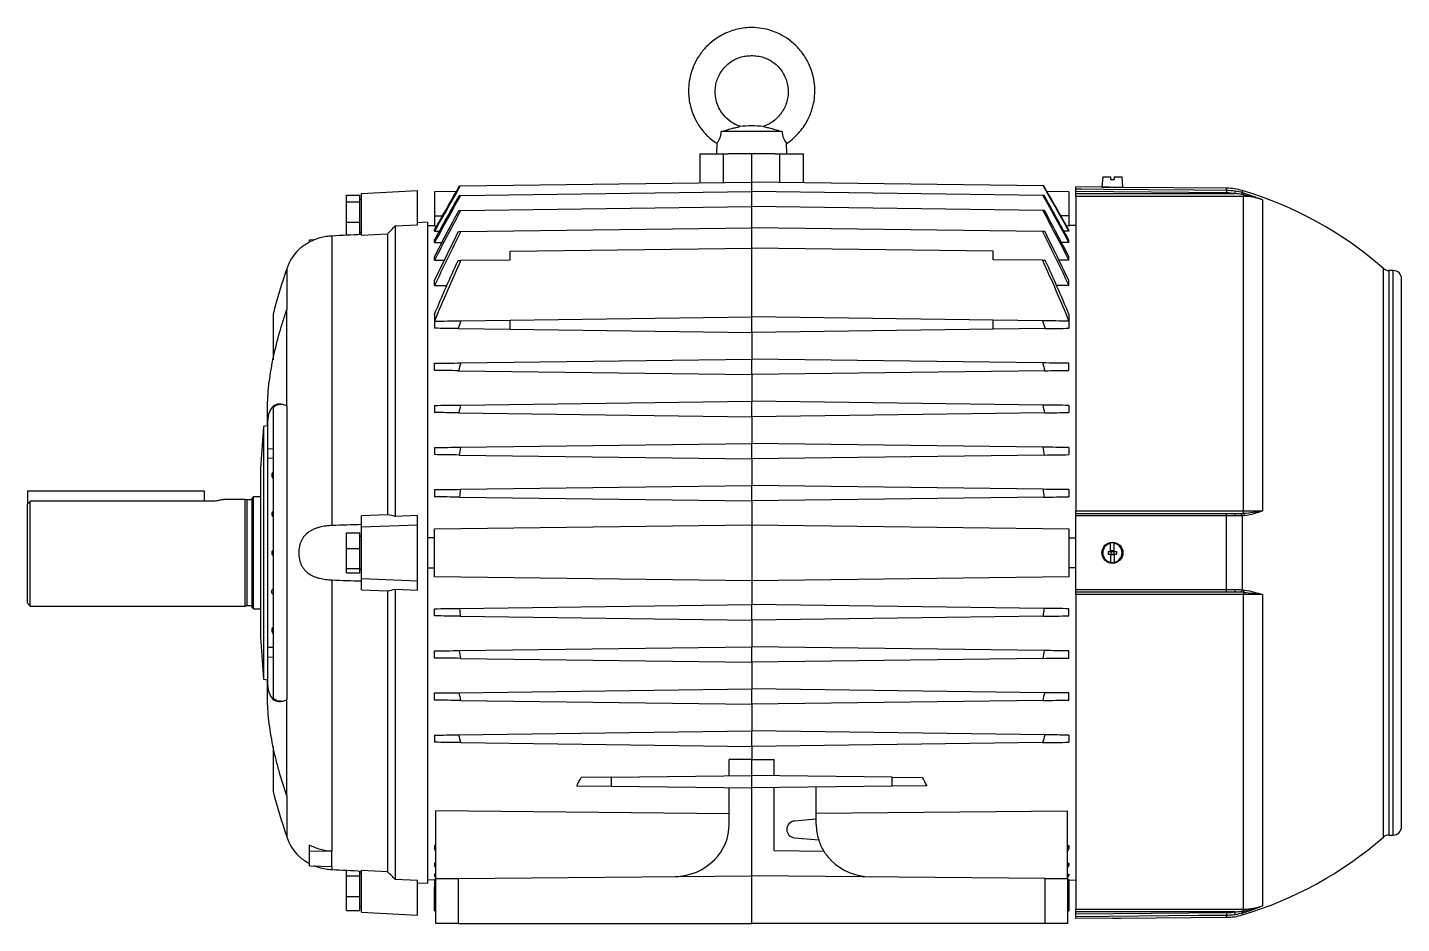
# Model space of a CAD drawing. Extents: x 49 to 1992, y 36 to 1202.
# Drawn here: x 48.9 to 538.5, y 460.3 to 779.4 of the extents above; entities that cross this region are included whole.
import ezdxf

# ---------------------------------------------------------------- set-up
doc = ezdxf.new("R2010")
doc.units = 0
doc.layers.get('0').update_dxf_attribs({"linetype": 'CONTINUOUS'})

msp = doc.modelspace()

# ---------------------------------------------------------------- linework, layer by layer
at = {"color": 7, "linetype": 'CONTINUOUS'}
for p, q in [((317.79, 742.35), (296.11, 742.35)), ((288.49, 734.35), (288.49, 724.08)), ((288.49, 734.35), (296.9, 734.35)), ((294.55, 738.12), (294.45, 734.35)), ((296.9, 734.35), (298.62, 734.35)), ((296.9, 724.19), (296.9, 734.35)), ((315.28, 734.35), (298.62, 734.35)), ((306.95, 724.32), (306.95, 734.35)), ((315.28, 734.35), (317, 734.35)), ((317, 734.35), (325.41, 734.35)), ((317, 724.19), (317, 734.35)), ((319.45, 734.35), (319.35, 738.08)), ((325.41, 724.08), (325.41, 734.35)), ((432.02, 726.25), (431.7, 722.55)), ((432.02, 726.25), (434.8, 726.25)), ((434.8, 726.25), (434.8, 725.25)), ((434.8, 725.25), (436.1, 725.25)), ((436.1, 726.25), (436.1, 725.25)), ((436.1, 726.25), (438.88, 726.25)), ((439.2, 722.55), (438.88, 726.25)), ((162.65, 719.69), (167.35, 719.69)), ((162.65, 717.36), (162.65, 719.69)), ((167.35, 717.36), (167.35, 719.69)), ((167.95, 720.3), (187.95, 721.35)), ((167.95, 705.46), (167.95, 720.3)), ((187.95, 709.09), (187.95, 721.35)), ((201.74, 720.97), (193.95, 720.87)), ((193.95, 720.87), (193.95, 712.35)), ((203.13, 722.96), (306.95, 724.32)), ((203.2, 719.59), (306.95, 720.94)), ((306.95, 720.94), (306.95, 724.32)), ((410.77, 722.96), (306.95, 724.32)), ((306.95, 715.62), (306.95, 720.94)), ((410.7, 719.59), (306.95, 720.94)), ((419.95, 720.87), (412.16, 720.97)), ((419.95, 720.87), (419.95, 712.35)), ((432.49, 722.51), (422.45, 722.6)), ((422.45, 721.94), (422.45, 722.6)), ((476.14, 720.47), (422.45, 720.94)), ((422.45, 720.22), (422.45, 720.94)), ((422.45, 720.22), (479.05, 720.22)), ((422.45, 719.23), (422.45, 720.22)), ((431.7, 722.55), (435.45, 722.55)), ((435.45, 722.55), (439.2, 722.55)), ((476.15, 722.13), (438.41, 722.46)), ((476.15, 721.47), (476.14, 720.47)), ((476.15, 721.47), (476.15, 722.13)), ((479.21, 721.2), (479.05, 720.22)), ((481.66, 721.3), (481.66, 720.63)), ((482.18, 719.82), (482.18, 719.23)), ((162.65, 710.02), (162.65, 717.36)), ((162.65, 717.36), (167.35, 717.36)), ((167.95, 718.15), (167.35, 718.15)), ((167.35, 710.02), (167.35, 717.36)), ((203.26, 714.27), (306.95, 715.62)), ((306.95, 708.08), (306.95, 715.62)), ((410.64, 714.27), (306.95, 715.62)), ((482.18, 719.23), (422.45, 719.23)), ((422.45, 719.23), (422.45, 607.23)), ((482.18, 607.23), (482.18, 719.23)), ((488.95, 718.04), (488.95, 607.24)), ((162.65, 705.51), (162.65, 710.02)), ((162.65, 710.02), (167.35, 710.02)), ((167.35, 705.75), (167.35, 710.02)), ((191.45, 710.03), (187.95, 709.85)), ((191.45, 710.03), (191.45, 474.66)), ((193.95, 712.35), (193.95, 708.68)), ((193.95, 712.35), (196.83, 712.35)), ((419.95, 712.35), (417.07, 712.35)), ((419.95, 712.35), (419.95, 708.68)), ((157.43, 705.25), (157.43, 602.03)), ((167.35, 706.55), (167.95, 706.55)), ((167.95, 705.46), (177.23, 705.9)), ((177.23, 705.9), (177.23, 605.9)), ((179.95, 708.71), (187.95, 709.09)), ((179.95, 708.71), (179.95, 605.3)), ((191.45, 708.83), (193.95, 708.87)), ((193.95, 708.68), (194.76, 708.7)), ((193.95, 706.81), (193.95, 707.28)), ((193.95, 706.81), (195.72, 706.84)), ((203.31, 706.72), (306.95, 708.08)), ((306.95, 700.83), (306.95, 708.08)), ((410.59, 706.72), (306.95, 708.08)), ((419.95, 706.81), (418.18, 706.84)), ((419.95, 708.68), (419.14, 708.7)), ((422.45, 708.83), (419.95, 708.87)), ((419.95, 706.81), (419.95, 707.28)), ((149.43, 703.82), (151.18, 703.87)), ((149.43, 703.05), (149.43, 703.82)), ((193.95, 702.81), (193.95, 703.64)), ((193.95, 702.81), (196.63, 702.85)), ((220.95, 699.71), (306.95, 700.83)), ((306.95, 676.3), (306.95, 700.83)), ((392.95, 699.71), (306.95, 700.83)), ((419.95, 702.81), (417.27, 702.85)), ((419.95, 702.81), (419.95, 703.64)), ((193.95, 696.53), (193.95, 697.77)), ((193.95, 696.53), (197.53, 696.57)), ((203.34, 696.48), (220.95, 696.71)), ((220.95, 696.71), (220.95, 699.71)), ((392.95, 696.71), (392.95, 699.71)), ((410.56, 696.48), (392.95, 696.71)), ((419.95, 696.53), (416.37, 696.57)), ((419.95, 696.53), (419.95, 697.77)), ((141.33, 693.48), (141.33, 678.93)), ((532, 491.1), (532, 693.59)), ((535.45, 692.85), (533.97, 692.85)), ((533.97, 692.85), (533.97, 491.85)), ((535.45, 491.85), (535.45, 692.85)), ((193.95, 687.5), (193.95, 689.25)), ((193.95, 687.5), (198.44, 687.56)), ((419.95, 687.5), (415.46, 687.56)), ((419.95, 687.5), (419.95, 689.25)), ((538.45, 494.85), (538.45, 689.85)), ((136.45, 677.35), (136.45, 661.04)), ((141.33, 644.61), (141.33, 678.93)), ((193.95, 677.31), (193.95, 674.84)), ((220.95, 675.17), (306.95, 676.3)), ((306.95, 670.8), (306.95, 676.3)), ((392.95, 675.17), (306.95, 676.3)), ((419.95, 677.31), (419.95, 674.84)), ((193.95, 674.82), (193.95, 672.28)), ((202.35, 672.17), (220.95, 671.92)), ((203.34, 674.94), (220.95, 675.17)), ((220.95, 671.92), (220.95, 675.17)), ((220.95, 671.92), (306.95, 670.8)), ((392.95, 671.92), (306.95, 670.8)), ((306.95, 670.8), (306.95, 661.3)), ((392.95, 671.92), (392.95, 675.17)), ((410.56, 674.94), (392.95, 675.17)), ((411.55, 672.17), (392.95, 671.92)), ((419.95, 674.82), (419.95, 672.28)), ((203.31, 659.94), (306.95, 661.3)), ((306.95, 655.8), (306.95, 661.3)), ((410.59, 659.94), (306.95, 661.3)), ((193.95, 657.28), (193.95, 659.82)), ((202.5, 657.16), (306.95, 655.8)), ((411.4, 657.16), (306.95, 655.8)), ((419.95, 657.28), (419.95, 659.82)), ((306.95, 655.8), (306.95, 646.3)), ((203.26, 644.94), (306.95, 646.3)), ((306.95, 640.8), (306.95, 646.3)), ((410.64, 644.94), (306.95, 646.3)), ((134.45, 637.94), (134.45, 643.71)), ((136.45, 644.14), (136.45, 540.55)), ((141.33, 644.61), (141.33, 540.09)), ((193.95, 644.82), (193.95, 642.28)), ((202.64, 642.16), (306.95, 640.8)), ((411.26, 642.16), (306.95, 640.8)), ((419.95, 644.82), (419.95, 642.28)), ((133, 637.35), (131.95, 622.35)), ((134.45, 637.6), (133, 637.35)), ((133, 637.35), (133, 547.35)), ((134.45, 637.94), (134.45, 629.52)), ((306.95, 640.8), (306.95, 631.3)), ((134.45, 629.52), (134.45, 625.99)), ((134.45, 629.52), (136.45, 629.4)), ((193.95, 629.82), (193.95, 627.28)), ((202.76, 627.16), (306.95, 625.8)), ((203.2, 629.94), (306.95, 631.3)), ((306.95, 625.8), (306.95, 631.3)), ((410.7, 629.94), (306.95, 631.3)), ((411.14, 627.16), (306.95, 625.8)), ((419.95, 629.82), (419.95, 627.28)), ((131.95, 622.35), (131.95, 562.35)), ((134.45, 625.99), (136.45, 626.11)), ((134.45, 625.99), (134.45, 558.71)), ((306.95, 625.8), (306.95, 616.3)), ((48.95, 614.35), (111.95, 614.35)), ((48.95, 614.35), (48.95, 609.64)), ((111.95, 614.35), (111.95, 610.68)), ((129.45, 612.32), (128.95, 611.82)), ((131.95, 612.32), (129.45, 612.32)), ((129.45, 572.37), (129.45, 612.32)), ((193.95, 614.82), (193.95, 612.28)), ((202.87, 612.16), (306.95, 610.8)), ((203.13, 614.94), (306.95, 616.3)), ((306.95, 610.8), (306.95, 616.3)), ((410.77, 614.94), (306.95, 616.3)), ((411.03, 612.16), (306.95, 610.8)), ((419.95, 614.82), (419.95, 612.28)), ((48.95, 574.35), (48.95, 609.64)), ((49.95, 573.35), (49.95, 610.68)), ((111.95, 610.68), (49.95, 610.68)), ((113.95, 610.68), (111.95, 610.68)), ((126.45, 611.35), (118.89, 611.35)), ((127.2, 611.15), (126.45, 611.35)), ((126.45, 573.35), (126.45, 611.35)), ((128.95, 611.15), (127.2, 611.15)), ((127.2, 573.55), (127.2, 611.15)), ((128.95, 572.87), (128.95, 611.82)), ((306.95, 610.8), (306.95, 602.35)), ((422.45, 607.23), (482.18, 607.23)), ((422.45, 606.35), (422.45, 607.23)), ((482.18, 606.43), (482.18, 607.23)), ((177.23, 605.9), (167.95, 605.52)), ((167.95, 601.54), (167.95, 605.52)), ((167.95, 601.54), (187.95, 602.35)), ((187.95, 605.63), (179.95, 605.3)), ((187.95, 602.35), (187.95, 605.63)), ((187.95, 582.35), (187.95, 602.35)), ((193.95, 600.87), (306.95, 602.35)), ((306.95, 602.35), (419.95, 600.87)), ((422.45, 606.35), (476.14, 606.35)), ((422.45, 579.25), (422.45, 605.45)), ((476.15, 579.25), (476.15, 605.45)), ((481.66, 605.52), (481.66, 579.17)), ((162.65, 599.48), (167.35, 599.48)), ((162.65, 593.9), (162.65, 599.48)), ((167.35, 593.9), (167.35, 599.48)), ((167.95, 598.15), (167.35, 598.15)), ((167.95, 583.15), (167.95, 601.54)), ((193.95, 597.66), (191.45, 597.67)), ((419.95, 597.66), (422.45, 597.67)), ((162.65, 593.9), (167.35, 593.9)), ((162.65, 586.76), (162.65, 593.9)), ((167.35, 586.76), (167.35, 593.9)), ((433.95, 592.85), (434.8, 592.85)), ((433.95, 592.85), (433.95, 591.85)), ((434.8, 595.71), (434.8, 595.8)), ((434.8, 592.85), (434.8, 595.71)), ((434.95, 592.85), (434.8, 592.85)), ((435.95, 593.05), (434.95, 593.05)), ((434.95, 593.05), (434.95, 592.85)), ((434.95, 592.85), (434.95, 591.85)), ((434.95, 592.85), (435.95, 592.85)), ((435.95, 593.05), (435.95, 592.85)), ((435.95, 592.85), (435.95, 591.85)), ((436.1, 592.85), (435.95, 592.85)), ((436.1, 595.71), (436.1, 595.8)), ((436.1, 592.85), (436.1, 595.71)), ((436.1, 592.85), (436.95, 592.85)), ((436.95, 592.85), (436.95, 591.85)), ((433.95, 591.85), (434.8, 591.85)), ((434.8, 591.85), (434.8, 588.98)), ((434.95, 591.85), (434.8, 591.85)), ((434.8, 588.98), (434.8, 588.89)), ((434.95, 591.85), (434.95, 591.65)), ((434.95, 591.85), (435.95, 591.85)), ((435.95, 591.65), (434.95, 591.65)), ((435.95, 591.85), (435.95, 591.65)), ((436.1, 591.85), (435.95, 591.85)), ((436.1, 591.85), (436.95, 591.85)), ((436.1, 591.85), (436.1, 588.98)), ((436.1, 588.98), (436.1, 588.89)), ((157.43, 582.67), (157.43, 486.07)), ((162.65, 586.76), (167.35, 586.76)), ((162.65, 585.21), (162.65, 586.76)), ((162.65, 585.21), (167.35, 585.21)), ((167.35, 585.21), (167.35, 586.76)), ((167.35, 586.55), (167.95, 586.55)), ((167.95, 579.17), (167.95, 583.15)), ((167.95, 583.15), (187.95, 582.35)), ((191.45, 587.02), (193.95, 587.03)), ((306.95, 582.35), (193.95, 583.83)), ((419.95, 583.83), (306.95, 582.35)), ((422.45, 587.02), (419.95, 587.03)), ((167.95, 579.17), (177.23, 578.79)), ((177.23, 578.79), (177.23, 478.79)), ((179.95, 579.39), (187.95, 579.06)), ((179.95, 579.39), (179.95, 475.98)), ((187.95, 579.06), (187.95, 582.35)), ((306.95, 582.35), (306.95, 573.9)), ((476.14, 578.35), (422.45, 578.35)), ((422.45, 577.46), (422.45, 578.35)), ((482.18, 578.26), (482.18, 577.46)), ((48.95, 574.35), (49.95, 573.35)), ((49.95, 573.35), (126.45, 573.35)), ((126.45, 573.35), (127.2, 573.55)), ((127.2, 573.55), (128.95, 573.55)), ((128.95, 572.87), (129.45, 572.37)), ((202.87, 572.53), (306.95, 573.9)), ((306.95, 568.4), (306.95, 573.9)), ((411.03, 572.53), (306.95, 573.9)), ((482.18, 577.46), (422.45, 577.46)), ((422.45, 577.46), (422.45, 465.47)), ((482.18, 465.47), (482.18, 577.46)), ((488.95, 577.46), (488.95, 466.65)), ((129.45, 572.37), (131.95, 572.37)), ((193.95, 569.88), (193.95, 572.42)), ((203.13, 569.76), (306.95, 568.4)), ((410.77, 569.76), (306.95, 568.4)), ((306.95, 568.4), (306.95, 558.9)), ((419.95, 569.88), (419.95, 572.42)), ((131.95, 562.35), (133, 547.35)), ((134.45, 558.71), (134.45, 555.17)), ((202.76, 557.53), (306.95, 558.9)), ((306.95, 553.4), (306.95, 558.9)), ((411.14, 557.53), (306.95, 558.9)), ((134.45, 555.17), (136.45, 555.29)), ((134.45, 555.17), (134.45, 546.75)), ((193.95, 554.88), (193.95, 557.42)), ((203.2, 554.75), (306.95, 553.4)), ((410.7, 554.75), (306.95, 553.4)), ((306.95, 553.4), (306.95, 543.9)), ((419.95, 554.88), (419.95, 557.42)), ((133, 547.35), (134.45, 547.09)), ((134.45, 540.98), (134.45, 546.75)), ((202.64, 542.53), (306.95, 543.9)), ((306.95, 538.4), (306.95, 543.9)), ((411.26, 542.53), (306.95, 543.9)), ((141.33, 505.76), (141.33, 540.09)), ((193.95, 539.88), (193.95, 542.42)), ((203.26, 539.75), (306.95, 538.4)), ((410.64, 539.75), (306.95, 538.4)), ((419.95, 539.88), (419.95, 542.42)), ((306.95, 538.4), (306.95, 528.9)), ((202.5, 527.53), (306.95, 528.9)), ((306.95, 523.4), (306.95, 528.9)), ((411.4, 527.53), (306.95, 528.9)), ((193.95, 527.42), (193.95, 524.88)), ((203.31, 524.75), (306.95, 523.4)), ((410.59, 524.75), (306.95, 523.4)), ((419.95, 527.42), (419.95, 524.88)), ((136.45, 523.33), (136.45, 507.35)), ((306.95, 523.4), (306.95, 518.74)), ((306.95, 518.74), (298.95, 518.77)), ((298.95, 512.99), (298.95, 518.77)), ((306.95, 518.74), (314.95, 518.77)), ((306.95, 513.1), (306.95, 518.74)), ((314.95, 512.99), (314.95, 518.77)), ((244.6, 509.41), (256.95, 509.25)), ((256.95, 512.44), (246.18, 512.3)), ((256.95, 512.44), (306.95, 513.1)), ((256.95, 509.25), (256.95, 512.44)), ((256.95, 509.25), (306.95, 508.6)), ((306.95, 508.6), (306.95, 513.1)), ((356.95, 512.44), (306.95, 513.1)), ((356.95, 509.25), (306.95, 508.6)), ((356.95, 509.25), (356.95, 512.44)), ((356.95, 512.44), (367.72, 512.3)), ((369.3, 509.41), (356.95, 509.25)), ((141.33, 505.76), (141.33, 491.21)), ((298.95, 495.73), (298.95, 508.7)), ((306.95, 477.35), (306.95, 508.6)), ((314.95, 486.35), (314.95, 508.7)), ((329.95, 497.51), (329.95, 508.9)), ((298.95, 499.43), (194.45, 500.46)), ((194.45, 476.36), (194.45, 500.46)), ((329.95, 499.58), (419.45, 500.46)), ((419.45, 476.36), (419.45, 500.46)), ((329.95, 497.51), (322.19, 496.84)), ((329.95, 495.6), (329.95, 497.51)), ((322.19, 490.86), (330.81, 490.1)), ((533.97, 491.85), (535.45, 491.85)), ((149.43, 486.2), (149.43, 488.28)), ((149.43, 486.2), (157.43, 486.07)), ((149.43, 480.88), (149.43, 486.2)), ((157.43, 480.64), (157.43, 486.07)), ((194.45, 488.16), (193.95, 488.17)), ((193.95, 488.17), (193.95, 486.92)), ((193.95, 488.17), (194.45, 487.21)), ((194.45, 485.97), (193.95, 486.92)), ((314.95, 486.35), (332.65, 486.11)), ((419.45, 488.16), (419.95, 488.17)), ((419.95, 488.17), (419.45, 487.21)), ((419.45, 485.97), (419.95, 486.92)), ((419.95, 488.17), (419.95, 486.92)), ((149.43, 480.88), (157.43, 480.64)), ((157.43, 480.64), (157.43, 479.44)), ((194.45, 481.87), (193.95, 481.88)), ((193.95, 481.88), (193.95, 481.05)), ((193.95, 481.88), (194.45, 480.97)), ((194.45, 480.14), (193.95, 481.05)), ((293.68, 483), (293.64, 482.97)), ((335.26, 482.83), (335.22, 482.87)), ((419.45, 481.87), (419.95, 481.88)), ((419.95, 481.88), (419.45, 480.97)), ((419.45, 480.14), (419.95, 481.05)), ((419.95, 481.88), (419.95, 481.05)), ((162.65, 477.36), (162.65, 479.18)), ((162.65, 470.02), (162.65, 477.36)), ((162.65, 477.36), (167.35, 477.36)), ((167.35, 477.36), (167.35, 478.95)), ((167.95, 478.15), (167.35, 478.15)), ((167.35, 470.02), (167.35, 477.36)), ((177.23, 478.79), (167.95, 479.24)), ((167.95, 464.39), (167.95, 479.24)), ((187.95, 475.6), (179.95, 475.98)), ((187.95, 463.35), (187.95, 475.6)), ((187.95, 474.85), (191.45, 474.66)), ((193.95, 475.82), (191.45, 475.86)), ((194.45, 477.88), (193.95, 477.88)), ((193.95, 477.88), (193.95, 477.41)), ((193.95, 477.88), (194.45, 477)), ((194.45, 476.53), (193.95, 477.41)), ((194.45, 476), (193.95, 476.01)), ((193.95, 476.01), (193.95, 473.35)), ((194.45, 476.36), (202.38, 476.43)), ((194.45, 460.35), (194.45, 476.36)), ((202.38, 476.43), (306.95, 477.35)), ((202.38, 476.43), (202.38, 460.35)), ((306.95, 460.35), (306.95, 477.35)), ((411.52, 476.43), (306.95, 477.35)), ((411.52, 460.35), (411.52, 476.43)), ((411.52, 476.43), (419.45, 476.36)), ((419.45, 477.88), (419.95, 477.88)), ((419.95, 477.88), (419.45, 477)), ((419.45, 476.53), (419.95, 477.41)), ((419.45, 476.36), (419.45, 460.35)), ((419.45, 476), (419.95, 476.01)), ((419.95, 477.88), (419.95, 477.41)), ((419.95, 476.01), (419.95, 473.35)), ((419.95, 475.82), (422.45, 475.86)), ((162.65, 470.02), (167.35, 470.02)), ((162.65, 465), (162.65, 470.02)), ((167.35, 465), (167.35, 470.02)), ((193.95, 473.35), (194.45, 473.35)), ((419.45, 473.35), (419.95, 473.35)), ((167.35, 466.55), (167.95, 466.55)), ((422.45, 465.47), (482.18, 465.47)), ((422.45, 464.47), (422.45, 465.47)), ((482.18, 464.87), (482.18, 465.47)), ((162.65, 465), (167.35, 465)), ((167.95, 464.39), (187.95, 463.35)), ((193.95, 464.83), (194.45, 464.82)), ((202.38, 460.35), (194.45, 460.35)), ((202.38, 460.35), (306.95, 460.35)), ((411.52, 460.35), (306.95, 460.35)), ((419.45, 460.35), (411.52, 460.35)), ((419.45, 464.82), (419.95, 464.83)), ((479.05, 464.47), (422.45, 464.47)), ((422.45, 463.75), (422.45, 464.47)), ((422.45, 463.75), (476.14, 464.22)), ((422.45, 462.13), (422.45, 462.76)), ((435.45, 462.24), (422.45, 462.13)), ((438.45, 462.24), (476.15, 462.57)), ((476.14, 464.22), (476.15, 463.23)), ((476.15, 462.57), (476.15, 463.23)), ((479.21, 463.49), (479.05, 464.47)), ((481.66, 464.06), (481.66, 463.39))]:
    msp.add_line(p, q, dxfattribs=at)
at = {"color": 7, "linetype": 'CONTINUOUS', "flags": 128}
for points in [[(422.45, 721.94), (424.45, 721.92), (432.45, 721.85), (464.45, 721.57), (476.15, 721.47)], [(476.15, 605.45), (474.15, 605.45), (466.15, 605.45), (434.16, 605.45), (422.45, 605.45)], [(422.45, 579.25), (424.45, 579.25), (432.45, 579.25), (464.45, 579.25), (476.15, 579.25)], [(476.15, 463.23), (474.15, 463.21), (466.15, 463.14), (434.16, 462.86), (422.45, 462.76)]]:
    msp.add_lwpolyline(points, dxfattribs=at)
at = {"color": 7, "linetype": 'CONTINUOUS'}
msp.add_circle((435.45, 592.35), 3.75, dxfattribs=at)
for centre, radius, start, end in [((306.95, 705.58), 38.76, 83.742, 96.2622), ((475.98, 702.13), 20, 73.4951, 89.5), ((483.96, 719.27), 2.66, 149.4166, 165.3526), ((443.45, 592.35), 134.5, 48.8272, 73.4951), ((483.56, 719.45), 1.42, 139.6827, 165.0467), ((158.37, 687.69), 18, 135.3063, 161.2474), ((378.06, 613.11), 250, 161.2474, 165.1109), ((533.97, 695.85), 3, 228.8272, 270), ((535.45, 689.85), 3, 0, 90), ((451.48, 605.66), 24.68, 359.5123, 1.5999), ((477.75, 605.65), 1.47, 352.1159, 28.2396), ((480.11, 605.49), 1.55, 1.1217, 35.2655), ((480.67, 605.43), 1.81, 5.6374, 33.3813), ((435.45, 592.35), 3.43, 100.9358, 259.0642), ((435.45, 592.35), 3.51, 79.3397, 100.6603), ((435.45, 592.35), 3.43, 280.9358, 79.0642), ((435.45, 592.35), 3.51, 259.3397, 280.6603), ((451.48, 579.04), 24.68, 358.4001, 0.4877), ((477.75, 579.04), 1.47, 331.7604, 7.8841), ((480.11, 579.2), 1.55, 324.7345, 358.8783), ((480.67, 579.26), 1.81, 326.6187, 354.3626), ((378.06, 571.58), 250, 194.8891, 198.7526), ((280.95, 495.73), 18, 315, 0), ((322.45, 493.85), 3, 95, 265), ((347.95, 495.6), 18, 180, 197.7849), ((535.45, 494.85), 3, 270, 0), ((158.37, 497), 18, 198.7526, 224.7019), ((347.95, 495.6), 18, 197.7849, 211.8062), ((443.45, 592.35), 134.5, 286.5049, 311.1728), ((533.97, 488.85), 3, 90, 131.1728), ((347.95, 495.6), 18, 211.8062, 225), ((279.5, 497.11), 20, 270.5, 315), ((349.4, 496.98), 20, 225, 269.5), ((475.98, 482.56), 20, 270.5, 286.5049), ((483.96, 465.42), 2.66, 194.6474, 210.5834), ((483.56, 465.24), 1.42, 194.9533, 220.3173)]:
    msp.add_arc(centre, radius, start, end, dxfattribs=at)
for centre, start_param, end_param in [((198.6, 592.35), 3.922163, 3.956731), ((415.3, 592.35), 2.326455, 2.361022)]:
    msp.add_ellipse(centre, major_axis=(0, 116.72), ratio=0.560054, start_param=start_param, end_param=end_param, dxfattribs=at)
for points, knots in [([(319.34, 738.09), (319.42, 738.14), (320.42, 738.7), (322.05, 740.11), (324.11, 742.2), (325.73, 744.37), (326.97, 746.5), (327.89, 748.53), (328.75, 751.03), (329.37, 754.03), (329.52, 757.51), (329.17, 760.87), (328.3, 764.24), (326.77, 767.75), (324.45, 771.21), (321.54, 774.13), (318.52, 776.24), (315.71, 777.64), (312.83, 778.64), (309.56, 779.29), (306.27, 779.41), (303.25, 779.09), (300.72, 778.52), (298.16, 777.62), (295.73, 776.42), (293.17, 774.72), (290.62, 772.47), (288.25, 769.56), (286.42, 766.3), (285.18, 762.89), (284.5, 759.37), (284.39, 756.15), (284.69, 753.27), (285.24, 750.77), (285.98, 748.61), (286.75, 746.9), (287.39, 745.71), (288.06, 744.6), (288.98, 743.26), (290.49, 741.44), (292.37, 739.56), (293.94, 738.57), (294.6, 738.15)], [0, 0, 0, 0, 0.002406, 0.029982, 0.055502, 0.078967, 0.100371, 0.119698, 0.136999, 0.169199, 0.199363, 0.227505, 0.256887, 0.290009, 0.32688, 0.364845, 0.396869, 0.422541, 0.446596, 0.476077, 0.509313, 0.53204, 0.55513, 0.576918, 0.602546, 0.625647, 0.656976, 0.690887, 0.723058, 0.754054, 0.785014, 0.816234, 0.837896, 0.860319, 0.882904, 0.897319, 0.909062, 0.918211, 0.931056, 0.951565, 0.979715, 1, 1, 1, 1]), ([(302.74, 744.16), (302.23, 744.35), (301.08, 744.78), (299.02, 746.06), (296.89, 748.04), (295.25, 750.62), (294.36, 753.02), (293.96, 755.21), (293.92, 757.24), (294.17, 759.2), (294.74, 761.16), (295.7, 763.17), (297.11, 765.12), (298.84, 766.73), (300.58, 767.85), (302.2, 768.58), (303.87, 769.09), (305.78, 769.36), (307.92, 769.37), (310.08, 769.1), (311.96, 768.49), (313.51, 767.72), (314.97, 766.77), (316.44, 765.47), (317.8, 763.79), (318.85, 761.9), (319.56, 759.92), (319.94, 757.85), (319.99, 755.72), (319.68, 753.57), (319.11, 751.82), (318.53, 750.58), (318.03, 749.68), (317.41, 748.74), (316.48, 747.6), (315.12, 746.3), (313.33, 745.01), (311.87, 744.45), (311.15, 744.17)], [0, 0, 0, 0, 0.022629, 0.050195, 0.0993, 0.140685, 0.17443, 0.204029, 0.231757, 0.257652, 0.284728, 0.315191, 0.349005, 0.383096, 0.411406, 0.433807, 0.455812, 0.482901, 0.512902, 0.543645, 0.57235, 0.593484, 0.614755, 0.643553, 0.673955, 0.703125, 0.731663, 0.760193, 0.789085, 0.819156, 0.848852, 0.864235, 0.875517, 0.891135, 0.910348, 0.936014, 0.96819, 1, 1, 1, 1]), ([(296.11, 742.35), (296.71, 742.52), (297.97, 742.88), (299.83, 743.4), (301.42, 743.81), (302.4, 744.04), (302.81, 744.13), (302.74, 744.11), (302.72, 744.11)], [0, 0, 0, 0, 0.188302, 0.395333, 0.631181, 0.823574, 0.970718, 1, 1, 1, 1]), ([(311.18, 744.11), (311.19, 744.11), (311.24, 744.1), (312.11, 743.9), (313.62, 743.52), (315.66, 742.96), (317.12, 742.54), (317.79, 742.35)], [0, 0, 0, 0, 0.1189591, 0.2952644, 0.5405297, 0.7889225, 1, 1, 1, 1]), ([(294.58, 738.11), (294.6, 738.14), (294.64, 738.19), (295.11, 738.85), (295.6, 739.81), (295.96, 740.94), (296.08, 741.82), (296.11, 742.29), (296.11, 742.35)], [0, 0, 0, 0, 0.244875, 0.4901, 0.673964, 0.827075, 0.980268, 1, 1, 1, 1]), ([(317.79, 742.35), (317.83, 741.91), (317.91, 741.05), (318.28, 739.87), (318.78, 738.86), (319.2, 738.26), (319.42, 737.98), (319.35, 738.08), (319.35, 738.08)], [0, 0, 0, 0, 0.158194, 0.316961, 0.50362, 0.748609, 0.99907, 1, 1, 1, 1]), ([(422.45, 720.94), (422.45, 721.06), (422.45, 721.19), (422.45, 721.42), (422.45, 721.52), (422.45, 721.79), (422.45, 721.91), (422.45, 721.94)], [0, 0, 0, 0, 0.25, 0.25, 0.5, 0.5, 1, 1, 1, 1]), ([(433.33, 722.48), (433.12, 722.49), (432.7, 722.5), (432.44, 722.51), (432.48, 722.51), (432.49, 722.51)], [0, 0, 0, 0, 0.427889, 0.855783, 1, 1, 1, 1]), ([(438.41, 722.46), (438.42, 722.46), (438.46, 722.46), (438.18, 722.45), (437.6, 722.45), (436.75, 722.44), (435.76, 722.44), (434.74, 722.46), (433.91, 722.47), (433.49, 722.48), (433.33, 722.48)], [0, 0, 0, 0, 0.05047, 0.193724, 0.336986, 0.480259, 0.623517, 0.766753, 0.910001, 1, 1, 1, 1]), ([(482.18, 719.82), (483.34, 719.64), (484.49, 719.4), (486.75, 718.81), (487.86, 718.45), (488.95, 718.04)], [0, 0, 0, 0, 0.5, 0.5, 1, 1, 1, 1]), ([(488.95, 718.04), (487.86, 718.43), (486.75, 718.73), (484.48, 719.13), (483.34, 719.23), (482.18, 719.23)], [0, 0, 0, 0, 0.5, 0.5, 1, 1, 1, 1]), ([(145.58, 700.35), (145.57, 700.35), (145.45, 700.24), (145.86, 700.62), (146.85, 701.44), (148.65, 702.68), (150.84, 703.79), (153.18, 704.6), (155.31, 705.08), (156.75, 705.2), (157.43, 705.25)], [0, 0, 0, 0, 0.002673, 0.153761, 0.304704, 0.460895, 0.633806, 0.758563, 0.886915, 1, 1, 1, 1]), ([(134.45, 643.71), (134.45, 646.41), (134.63, 649.2), (135.12, 653.54), (135.32, 655), (135.68, 657.24), (135.81, 657.99), (136.08, 659.49), (136.23, 660.24), (136.99, 663.99), (137.72, 666.99), (138.76, 670.75), (138.98, 671.5), (139.42, 673), (139.65, 673.75), (140.34, 675.99), (140.82, 677.46), (141.33, 678.93)], [0, 0, 0, 0, 0.25, 0.25, 0.375, 0.375, 0.4375, 0.4375, 0.5, 0.5, 0.75, 0.75, 0.8125, 0.8125, 0.875, 0.875, 1, 1, 1, 1]), ([(141.33, 644.61), (140.32, 645.08), (139.4, 645.31), (138.15, 645.27), (137.76, 645.19), (137.21, 644.98), (137.04, 644.89), (136.7, 644.68), (136.54, 644.55), (135.77, 643.86), (135.29, 643.05), (134.79, 641.43), (134.67, 640.83), (134.54, 639.82), (134.51, 639.47), (134.46, 638.73), (134.45, 638.34), (134.45, 637.94)], [0, 0, 0, 0, 0.25, 0.25, 0.375, 0.375, 0.4375, 0.4375, 0.5, 0.5, 0.75, 0.75, 0.875, 0.875, 0.9375, 0.9375, 1, 1, 1, 1]), ([(136.45, 644.14), (136.83, 644.42), (137.6, 644.97), (138.62, 645.28), (139.26, 645.2), (139.49, 645.18)], [0, 0, 0, 0, 0.388727, 0.78029, 1, 1, 1, 1]), ([(136.45, 621.03), (136.38, 620.98), (136.19, 620.83), (136.04, 620.51), (135.94, 620.14), (135.94, 619.72), (136.07, 619.31), (136.26, 619), (136.4, 618.88), (136.45, 618.84)], [0, 0, 0, 0, 0.1118898, 0.2836214, 0.4093866, 0.5686934, 0.7839133, 0.913081, 1, 1, 1, 1]), ([(118.89, 611.33), (118.91, 611.34), (118.98, 611.35), (118.56, 611.24), (117.66, 611.04), (116.3, 610.81), (114.98, 610.69), (114.18, 610.68), (113.95, 610.68)], [0, 0, 0, 0, 0.063384, 0.270537, 0.479764, 0.695239, 0.911902, 1, 1, 1, 1]), ([(136.45, 607.11), (136.42, 607.09), (136.27, 607), (136.09, 606.75), (135.95, 606.39), (135.93, 605.99), (136.06, 605.6), (136.24, 605.32), (136.41, 605.22), (136.45, 605.19)], [0, 0, 0, 0, 0.05197, 0.215547, 0.3827876, 0.5578301, 0.7416525, 0.9318849, 1, 1, 1, 1]), ([(482.18, 606.43), (483.34, 606.51), (484.49, 606.63), (486.75, 606.91), (487.86, 607.07), (488.95, 607.24)], [0, 0, 0, 0, 0.5, 0.5, 1, 1, 1, 1]), ([(482.18, 607.23), (483.34, 607.23), (484.48, 607.23), (486.75, 607.23), (487.86, 607.23), (488.95, 607.24)], [0, 0, 0, 0, 0.5, 0.5, 1, 1, 1, 1]), ([(306.95, 602.35), (306.95, 602.35), (306.95, 602.32), (306.95, 602.2), (306.95, 602.1), (306.95, 601.8), (306.95, 601.6), (306.95, 601.07), (306.95, 600.75), (306.95, 599.95), (306.95, 599.47), (306.95, 598.37), (306.95, 597.74), (306.95, 596.36), (306.95, 595.6), (306.95, 594.01), (306.95, 593.18), (306.95, 591.51), (306.95, 590.68), (306.95, 589.09), (306.95, 588.33), (306.95, 586.95), (306.95, 586.32), (306.95, 585.22), (306.95, 584.75), (306.95, 583.95), (306.95, 583.62), (306.95, 583.1), (306.95, 582.9), (306.95, 582.6), (306.95, 582.5), (306.95, 582.37), (306.95, 582.35), (306.95, 582.35)], [0, 0, 0, 0, 0.0625, 0.0625, 0.125, 0.125, 0.1875, 0.1875, 0.25, 0.25, 0.3125, 0.3125, 0.375, 0.375, 0.4375, 0.4375, 0.5, 0.5, 0.5625, 0.5625, 0.625, 0.625, 0.6875, 0.6875, 0.75, 0.75, 0.8125, 0.8125, 0.875, 0.875, 0.9375, 0.9375, 1, 1, 1, 1]), ([(422.45, 605.45), (422.45, 605.57), (422.45, 605.69), (422.45, 605.91), (422.45, 606.01), (422.45, 606.25), (422.45, 606.35), (422.45, 606.35)], [0, 0, 0, 0, 0.25, 0.25, 0.5, 0.5, 1, 1, 1, 1]), ([(157.43, 602.03), (156.67, 602), (155.93, 601.94), (154.47, 601.75), (153.75, 601.62), (152.69, 601.35), (152.34, 601.25), (151.66, 601.03), (151.33, 600.91), (150.69, 600.64), (150.38, 600.49), (149.77, 600.16), (149.47, 599.97), (148.62, 599.38), (148.11, 598.93), (147.43, 598.15), (147.22, 597.87), (146.84, 597.28), (146.67, 596.98), (146.36, 596.34), (146.22, 596.01), (145.99, 595.32), (145.89, 594.96), (145.65, 593.88), (145.57, 593.13), (145.57, 591.61), (145.64, 590.86), (145.88, 589.77), (145.97, 589.41), (146.21, 588.72), (146.34, 588.39), (146.65, 587.75), (146.82, 587.44), (147.21, 586.85), (147.41, 586.57), (147.86, 586.05), (148.1, 585.8), (148.61, 585.34), (148.89, 585.13), (149.73, 584.53), (150.34, 584.21), (151.32, 583.79), (151.65, 583.67), (152.33, 583.44), (152.67, 583.34), (153.72, 583.08), (154.44, 582.95), (155.92, 582.75), (156.67, 582.69), (157.43, 582.67)], [0, 0, 0, 0, 0.0625, 0.0625, 0.125, 0.125, 0.15625, 0.15625, 0.1875, 0.1875, 0.21875, 0.21875, 0.25, 0.25, 0.3125, 0.3125, 0.34375, 0.34375, 0.375, 0.375, 0.40625, 0.40625, 0.4375, 0.4375, 0.5, 0.5, 0.5625, 0.5625, 0.59375, 0.59375, 0.625, 0.625, 0.65625, 0.65625, 0.6875, 0.6875, 0.71875, 0.71875, 0.75, 0.75, 0.8125, 0.8125, 0.84375, 0.84375, 0.875, 0.875, 0.9375, 0.9375, 1, 1, 1, 1]), ([(193.95, 583.83), (193.95, 583.83), (193.95, 583.83), (193.95, 583.85), (193.95, 583.87), (193.95, 583.91), (193.95, 583.96), (193.95, 584.02), (193.95, 584.09), (193.95, 584.17), (193.95, 584.26), (193.95, 584.36), (193.95, 584.64), (193.95, 585.21), (193.95, 586.28), (193.95, 587.58), (193.95, 589.06), (193.95, 590.67), (193.95, 592.34), (193.95, 594.01), (193.95, 595.62), (193.95, 597.11), (193.95, 598.41), (193.95, 599.48), (193.95, 600.09), (193.95, 600.42), (193.95, 600.58), (193.95, 600.71), (193.95, 600.8), (193.95, 600.86), (193.95, 600.86), (193.95, 600.87)], [0, 0, 0, 0, 0.011494, 0.022922, 0.034299, 0.045638, 0.056954, 0.068263, 0.079579, 0.090917, 0.102291, 0.113716, 0.125206, 0.187647, 0.250106, 0.312519, 0.374951, 0.437362, 0.499793, 0.562229, 0.624686, 0.687174, 0.749682, 0.812185, 0.874706, 0.895732, 0.91658, 0.93734, 0.958102, 0.978959, 1, 1, 1, 1]), ([(419.95, 600.87), (419.95, 600.87), (419.95, 600.86), (419.95, 600.85), (419.95, 600.82), (419.95, 600.78), (419.95, 600.74), (419.95, 600.68), (419.95, 600.61), (419.95, 600.53), (419.95, 600.43), (419.95, 600.33), (419.95, 600.05), (419.95, 599.48), (419.95, 598.41), (419.95, 597.11), (419.95, 595.63), (419.95, 594.03), (419.95, 592.35), (419.95, 590.68), (419.95, 589.07), (419.95, 587.59), (419.95, 586.29), (419.95, 585.22), (419.95, 584.6), (419.95, 584.27), (419.95, 584.11), (419.95, 583.98), (419.95, 583.89), (419.95, 583.84), (419.95, 583.83), (419.95, 583.83)], [0, 0, 0, 0, 0.0114935, 0.022921, 0.0342969, 0.0456358, 0.0569523, 0.0682611, 0.0795771, 0.0909149, 0.1022893, 0.1137148, 0.1252057, 0.1876463, 0.2501067, 0.31252, 0.3749514, 0.4373637, 0.499793, 0.56223, 0.6246842, 0.6871729, 0.74968, 0.8121828, 0.8747057, 0.8957308, 0.916578, 0.9373375, 0.9581004, 0.9789579, 1, 1, 1, 1]), ([(136.45, 593.29), (136.41, 593.27), (136.25, 593.17), (136.07, 592.89), (135.95, 592.5), (135.96, 592.09), (136.12, 591.72), (136.3, 591.48), (136.43, 591.4), (136.45, 591.39)], [0, 0, 0, 0, 0.068348, 0.25175, 0.432619, 0.611759, 0.79038, 0.969767, 1, 1, 1, 1]), ([(136.45, 577.59), (136.42, 577.61), (136.27, 577.69), (136.09, 577.94), (135.95, 578.3), (135.93, 578.7), (136.06, 579.09), (136.24, 579.38), (136.41, 579.47), (136.45, 579.5)], [0, 0, 0, 0, 0.05197, 0.215547, 0.3827876, 0.5578301, 0.7416525, 0.9318849, 1, 1, 1, 1]), ([(422.45, 578.35), (422.45, 578.35), (422.45, 578.37), (422.45, 578.46), (422.45, 578.52), (422.45, 578.77), (422.45, 579), (422.45, 579.25)], [0, 0, 0, 0, 0.25, 0.25, 0.5, 0.5, 1, 1, 1, 1]), ([(482.18, 578.26), (483.34, 578.19), (484.49, 578.06), (486.75, 577.78), (487.86, 577.62), (488.95, 577.46)], [0, 0, 0, 0, 0.5, 0.5, 1, 1, 1, 1]), ([(488.95, 577.46), (487.86, 577.46), (486.75, 577.46), (484.48, 577.46), (483.34, 577.46), (482.18, 577.46)], [0, 0, 0, 0, 0.5, 0.5, 1, 1, 1, 1]), ([(136.45, 565.83), (136.38, 565.78), (136.19, 565.63), (136.04, 565.31), (135.94, 564.94), (135.94, 564.52), (136.07, 564.11), (136.26, 563.8), (136.4, 563.68), (136.45, 563.64)], [0, 0, 0, 0, 0.1118898, 0.2836214, 0.4093866, 0.5686934, 0.7839133, 0.913081, 1, 1, 1, 1]), ([(136.45, 558.59), (136.28, 558.6), (135.62, 558.64), (134.95, 558.68), (134.45, 558.71)], [0, 0, 0, 0, 0.25008, 1, 1, 1, 1]), ([(134.45, 546.75), (134.45, 545.15), (134.63, 543.82), (135.12, 542.2), (135.32, 541.72), (135.68, 541.1), (135.81, 540.91), (136.08, 540.57), (136.23, 540.41), (136.99, 539.73), (137.72, 539.44), (138.76, 539.41), (138.98, 539.42), (139.42, 539.47), (139.65, 539.51), (140.34, 539.67), (140.82, 539.85), (141.33, 540.09)], [0, 0, 0, 0, 0.25, 0.25, 0.375, 0.375, 0.4375, 0.4375, 0.5, 0.5, 0.75, 0.75, 0.8125, 0.8125, 0.875, 0.875, 1, 1, 1, 1]), ([(141.33, 505.76), (140.32, 508.7), (139.4, 511.66), (138.15, 516.15), (137.76, 517.65), (137.21, 519.91), (137.04, 520.67), (136.7, 522.19), (136.54, 522.95), (135.77, 526.72), (135.29, 529.68), (134.79, 534), (134.67, 535.43), (134.54, 537.54), (134.51, 538.24), (134.46, 539.63), (134.45, 540.31), (134.45, 540.98)], [0, 0, 0, 0, 0.25, 0.25, 0.375, 0.375, 0.4375, 0.4375, 0.5, 0.5, 0.75, 0.75, 0.875, 0.875, 0.9375, 0.9375, 1, 1, 1, 1]), ([(139.49, 539.52), (139.28, 539.49), (138.66, 539.41), (137.64, 539.71), (136.85, 540.27), (136.45, 540.55)], [0, 0, 0, 0, 0.196088, 0.596499, 1, 1, 1, 1]), ([(157.43, 486.07), (156.02, 486.13), (154.64, 486.35), (152.64, 486.9), (151.97, 487.13), (150.67, 487.65), (150.04, 487.95), (149.43, 488.28)], [0, 0, 0, 0, 0.5, 0.5, 0.75, 0.75, 1, 1, 1, 1]), ([(149.43, 481.64), (149.4, 481.66), (148.5, 482.08), (147.12, 483.05), (145.79, 484.14), (145.64, 484.28), (145.58, 484.34)], [0, 0, 0, 0, 0.011505, 0.3545057, 0.6991706, 1, 1, 1, 1]), ([(157.43, 479.44), (156.64, 479.51), (155.04, 479.65), (152.93, 480.16), (151.7, 480.63), (151.2, 480.83)], [0, 0, 0, 0, 0.364051, 0.73791, 1, 1, 1, 1]), ([(193.95, 464.83), (193.95, 464.95), (193.95, 465.21), (193.95, 467.17), (193.95, 469.99), (193.95, 472.23), (193.95, 473.35)], [0, 0, 0, 0, 0.249331, 0.499456, 0.74964, 1, 1, 1, 1]), ([(419.95, 473.35), (419.95, 472.23), (419.95, 470.01), (419.95, 467.14), (419.95, 465.37), (419.95, 464.61), (419.95, 464.83), (419.95, 464.83)], [0, 0, 0, 0, 0.250156, 0.500091, 0.749917, 0.999737, 1, 1, 1, 1]), ([(482.18, 465.47), (483.34, 465.47), (484.48, 465.57), (486.75, 465.97), (487.86, 466.26), (488.95, 466.65)], [0, 0, 0, 0, 0.5, 0.5, 1, 1, 1, 1]), ([(482.18, 464.87), (483.34, 465.05), (484.49, 465.29), (486.75, 465.89), (487.86, 466.24), (488.95, 466.65)], [0, 0, 0, 0, 0.5, 0.5, 1, 1, 1, 1]), ([(422.45, 462.76), (422.45, 462.77), (422.45, 462.8), (422.45, 462.92), (422.45, 462.99), (422.45, 463.26), (422.45, 463.5), (422.45, 463.75)], [0, 0, 0, 0, 0.25, 0.25, 0.5, 0.5, 1, 1, 1, 1]), ([(435.45, 462.24), (435.68, 462.25), (436.24, 462.25), (437.09, 462.25), (437.85, 462.24), (438.36, 462.24), (438.42, 462.24), (438.45, 462.24)], [0, 0, 0, 0, 0.146342, 0.361011, 0.575684, 0.790394, 1, 1, 1, 1])]:
    msp.add_open_spline(points, degree=3, knots=knots, dxfattribs=at)
for points in [[(203.13, 722.96), (200.07, 717.58), (197.01, 712.2), (193.95, 706.81)], [(193.95, 707.28), (196.92, 712.51), (199.9, 717.73), (202.87, 722.96)], [(203.2, 719.59), (200.11, 714), (197.02, 708.41), (193.95, 702.81)], [(193.95, 703.64), (196.87, 708.96), (199.81, 714.27), (202.76, 719.58)], [(202.76, 719.58), (202.9, 719.58), (203.05, 719.58), (203.2, 719.59)], [(202.87, 722.96), (202.95, 722.96), (203.04, 722.96), (203.13, 722.96)], [(410.7, 719.59), (413.79, 714), (416.88, 708.41), (419.95, 702.81)], [(411.14, 719.58), (411, 719.58), (410.85, 719.58), (410.7, 719.59)], [(410.77, 722.96), (413.83, 717.58), (416.89, 712.2), (419.95, 706.81)], [(411.03, 722.96), (410.95, 722.96), (410.86, 722.96), (410.77, 722.96)], [(419.95, 707.28), (416.98, 712.51), (414, 717.73), (411.03, 722.96)], [(419.95, 703.64), (417.03, 708.96), (414.09, 714.27), (411.14, 719.58)], [(479.05, 720.22), (478.09, 720.38), (477.12, 720.46), (476.14, 720.47)], [(476.15, 721.47), (477.18, 721.46), (478.2, 721.37), (479.21, 721.2)], [(481.38, 719.95), (480.6, 720.07), (479.83, 720.16), (479.05, 720.22)], [(479.21, 721.2), (480.04, 721.07), (480.86, 720.88), (481.66, 720.63)], [(482.18, 719.82), (481.91, 719.86), (481.65, 719.91), (481.38, 719.95)], [(481.66, 720.63), (481.93, 720.55), (482.2, 720.46), (482.47, 720.38)], [(482.47, 720.38), (483.66, 720), (484.82, 719.6), (485.97, 719.18)], [(485.97, 719.18), (486.97, 718.81), (487.97, 718.43), (488.95, 718.04)], [(203.26, 714.27), (200.13, 708.37), (197.02, 702.46), (193.95, 696.53)], [(193.95, 697.77), (196.82, 703.28), (199.72, 708.77), (202.64, 714.26)], [(202.64, 714.26), (202.84, 714.26), (203.05, 714.26), (203.26, 714.27)], [(410.64, 714.27), (413.77, 708.37), (416.88, 702.46), (419.95, 696.53)], [(411.26, 714.26), (411.06, 714.26), (410.85, 714.26), (410.64, 714.27)], [(419.95, 697.77), (417.08, 703.28), (414.18, 708.77), (411.26, 714.26)], [(157.43, 705.25), (160.94, 705.43), (164.44, 705.6), (167.95, 705.78)], [(177.23, 705.9), (178.14, 706.84), (179.04, 707.77), (179.95, 708.71)], [(203.31, 706.72), (200.13, 700.35), (197, 693.94), (193.95, 687.5)], [(193.95, 689.25), (196.74, 695.1), (199.6, 700.92), (202.5, 706.71)], [(202.5, 706.71), (202.77, 706.72), (203.04, 706.72), (203.31, 706.72)], [(410.59, 706.72), (413.77, 700.35), (416.9, 693.94), (419.95, 687.5)], [(411.4, 706.71), (411.13, 706.72), (410.86, 706.72), (410.59, 706.72)], [(419.95, 689.25), (417.16, 695.1), (414.3, 700.92), (411.4, 706.71)], [(203.34, 696.48), (200.08, 689.32), (196.94, 682.12), (193.95, 674.84)], [(193.95, 677.31), (196.64, 683.74), (199.45, 690.12), (202.35, 696.46)], [(202.35, 696.46), (202.67, 696.47), (203, 696.47), (203.34, 696.48)], [(410.56, 696.48), (413.82, 689.32), (416.96, 682.12), (419.95, 674.84)], [(411.55, 696.46), (411.23, 696.47), (410.9, 696.47), (410.56, 696.48)], [(419.95, 677.31), (417.26, 683.74), (414.45, 690.12), (411.55, 696.46)], [(193.95, 674.82), (196.94, 674.86), (200.08, 674.9), (203.34, 674.94)], [(202.35, 672.17), (199.45, 672.2), (196.64, 672.24), (193.95, 672.28)], [(203.34, 674.94), (203, 674.02), (202.67, 673.09), (202.35, 672.17)], [(410.56, 674.94), (410.9, 674.02), (411.23, 673.09), (411.55, 672.17)], [(419.95, 674.82), (416.96, 674.86), (413.82, 674.9), (410.56, 674.94)], [(411.55, 672.17), (414.45, 672.2), (417.26, 672.24), (419.95, 672.28)], [(193.95, 659.82), (197, 659.86), (200.13, 659.9), (203.31, 659.94)], [(202.5, 657.16), (199.6, 657.2), (196.74, 657.24), (193.95, 657.28)], [(203.31, 659.94), (203.04, 659.02), (202.77, 658.09), (202.5, 657.16)], [(410.59, 659.94), (410.86, 659.02), (411.13, 658.09), (411.4, 657.16)], [(419.95, 659.82), (416.9, 659.86), (413.77, 659.9), (410.59, 659.94)], [(411.4, 657.16), (414.3, 657.2), (417.16, 657.24), (419.95, 657.28)], [(193.95, 644.82), (197.02, 644.86), (200.13, 644.9), (203.26, 644.94)], [(202.64, 642.16), (199.72, 642.2), (196.82, 642.24), (193.95, 642.28)], [(203.26, 644.94), (203.05, 644.01), (202.84, 643.09), (202.64, 642.16)], [(410.64, 644.94), (410.85, 644.01), (411.06, 643.09), (411.26, 642.16)], [(419.95, 644.82), (416.88, 644.86), (413.77, 644.9), (410.64, 644.94)], [(411.26, 642.16), (414.18, 642.2), (417.08, 642.24), (419.95, 642.28)], [(193.95, 629.82), (197.02, 629.86), (200.11, 629.9), (203.2, 629.94)], [(202.76, 627.16), (199.81, 627.2), (196.87, 627.24), (193.95, 627.28)], [(203.2, 629.94), (203.05, 629.01), (202.9, 628.09), (202.76, 627.16)], [(410.7, 629.94), (410.85, 629.01), (411, 628.09), (411.14, 627.16)], [(419.95, 629.82), (416.88, 629.86), (413.79, 629.9), (410.7, 629.94)], [(411.14, 627.16), (414.09, 627.2), (417.03, 627.24), (419.95, 627.28)], [(193.95, 614.82), (197.01, 614.86), (200.07, 614.9), (203.13, 614.94)], [(202.87, 612.16), (199.9, 612.2), (196.92, 612.24), (193.95, 612.28)], [(203.13, 614.94), (203.04, 614.01), (202.95, 613.09), (202.87, 612.16)], [(410.77, 614.94), (410.86, 614.01), (410.95, 613.09), (411.03, 612.16)], [(419.95, 614.82), (416.89, 614.86), (413.83, 614.9), (410.77, 614.94)], [(411.03, 612.16), (414, 612.2), (416.98, 612.24), (419.95, 612.28)], [(49.95, 610.68), (49.62, 610.33), (49.28, 609.98), (48.95, 609.64)], [(485.97, 606.35), (486.97, 606.62), (487.97, 606.92), (488.95, 607.24)], [(167.95, 602.39), (164.44, 602.27), (160.94, 602.15), (157.43, 602.03)], [(179.95, 605.3), (179.04, 605.5), (178.14, 605.7), (177.23, 605.9)], [(476.14, 606.35), (477.12, 606.35), (478.09, 606.35), (479.05, 606.35)], [(478.22, 605.45), (477.54, 605.45), (476.85, 605.45), (476.15, 605.45)], [(479.21, 605.45), (478.88, 605.45), (478.55, 605.45), (478.22, 605.45)], [(479.05, 606.35), (479.83, 606.35), (480.6, 606.35), (481.38, 606.38)], [(481.66, 605.52), (480.86, 605.45), (480.04, 605.45), (479.21, 605.45)], [(481.38, 606.38), (481.65, 606.4), (481.91, 606.41), (482.18, 606.43)], [(482.47, 605.61), (482.2, 605.57), (481.93, 605.54), (481.66, 605.52)], [(482.47, 605.61), (483.66, 605.77), (484.82, 606.04), (485.97, 606.35)], [(157.43, 582.67), (160.94, 582.54), (164.44, 582.42), (167.95, 582.31)], [(177.23, 578.79), (178.14, 578.99), (179.04, 579.19), (179.95, 579.39)], [(479.05, 578.35), (478.09, 578.35), (477.12, 578.35), (476.14, 578.35)], [(476.15, 579.25), (477.18, 579.25), (478.2, 579.25), (479.21, 579.25)], [(481.38, 578.31), (480.6, 578.34), (479.83, 578.35), (479.05, 578.35)], [(479.21, 579.25), (480.04, 579.25), (480.86, 579.24), (481.66, 579.17)], [(482.18, 578.26), (481.91, 578.28), (481.65, 578.3), (481.38, 578.31)], [(481.66, 579.17), (481.93, 579.15), (482.2, 579.12), (482.47, 579.08)], [(482.47, 579.08), (483.66, 578.92), (484.82, 578.65), (485.97, 578.35)], [(485.97, 578.35), (486.97, 578.08), (487.97, 577.77), (488.95, 577.46)], [(193.95, 572.42), (196.92, 572.46), (199.9, 572.5), (202.87, 572.53)], [(203.13, 569.76), (200.07, 569.8), (197.01, 569.84), (193.95, 569.88)], [(202.87, 572.53), (202.95, 571.61), (203.04, 570.68), (203.13, 569.76)], [(411.03, 572.53), (410.95, 571.61), (410.86, 570.68), (410.77, 569.76)], [(410.77, 569.76), (413.83, 569.8), (416.89, 569.84), (419.95, 569.88)], [(419.95, 572.42), (416.98, 572.46), (414, 572.5), (411.03, 572.53)], [(193.95, 557.42), (196.87, 557.46), (199.81, 557.49), (202.76, 557.53)], [(203.2, 554.75), (200.11, 554.8), (197.02, 554.84), (193.95, 554.88)], [(202.76, 557.53), (202.9, 556.61), (203.05, 555.68), (203.2, 554.75)], [(411.14, 557.53), (411, 556.61), (410.85, 555.68), (410.7, 554.75)], [(410.7, 554.75), (413.79, 554.8), (416.88, 554.84), (419.95, 554.88)], [(419.95, 557.42), (417.03, 557.46), (414.09, 557.49), (411.14, 557.53)], [(193.95, 542.42), (196.82, 542.45), (199.72, 542.49), (202.64, 542.53)], [(203.26, 539.75), (200.13, 539.8), (197.02, 539.84), (193.95, 539.88)], [(202.64, 542.53), (202.84, 541.6), (203.05, 540.68), (203.26, 539.75)], [(411.26, 542.53), (411.06, 541.6), (410.85, 540.68), (410.64, 539.75)], [(410.64, 539.75), (413.77, 539.8), (416.88, 539.84), (419.95, 539.88)], [(419.95, 542.42), (417.08, 542.45), (414.18, 542.49), (411.26, 542.53)], [(193.95, 527.42), (196.74, 527.45), (199.6, 527.49), (202.5, 527.53)], [(203.31, 524.75), (200.13, 524.8), (197, 524.84), (193.95, 524.88)], [(202.5, 527.53), (202.77, 526.6), (203.04, 525.68), (203.31, 524.75)], [(411.4, 527.53), (411.13, 526.6), (410.86, 525.68), (410.59, 524.75)], [(410.59, 524.75), (413.77, 524.8), (416.9, 524.84), (419.95, 524.88)], [(419.95, 527.42), (417.16, 527.45), (414.3, 527.49), (411.4, 527.53)], [(167.95, 478.92), (164.44, 479.09), (160.94, 479.27), (157.43, 479.44)], [(179.95, 475.98), (179.04, 476.92), (178.14, 477.86), (177.23, 478.79)], [(482.47, 464.32), (483.66, 464.7), (484.82, 465.1), (485.97, 465.51)], [(485.97, 465.51), (486.97, 465.88), (487.97, 466.26), (488.95, 466.65)], [(476.14, 464.22), (477.12, 464.23), (478.09, 464.32), (479.05, 464.47)], [(478.22, 463.35), (477.54, 463.28), (476.85, 463.23), (476.15, 463.23)], [(479.21, 463.49), (478.88, 463.44), (478.55, 463.39), (478.22, 463.35)], [(479.05, 464.47), (479.83, 464.54), (480.6, 464.63), (481.38, 464.75)], [(481.66, 464.06), (480.86, 463.82), (480.04, 463.63), (479.21, 463.49)], [(481.38, 464.75), (481.65, 464.79), (481.91, 464.83), (482.18, 464.87)], [(482.47, 464.32), (482.2, 464.23), (481.93, 464.15), (481.66, 464.06)]]:
    msp.add_open_spline(points, degree=3, dxfattribs=at)

doc.saveas('drawing.dxf')
